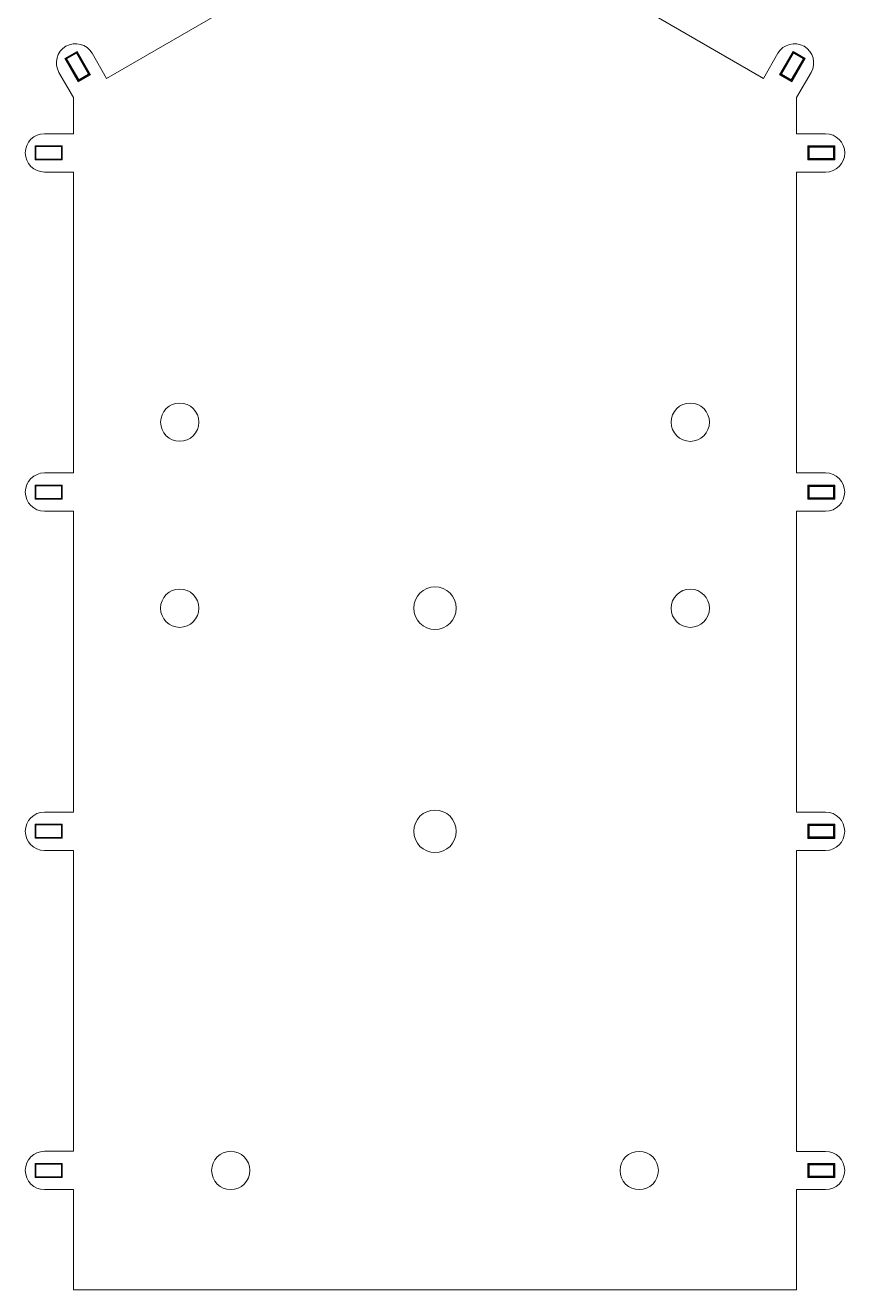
# Model space of a CAD drawing. Header units: inches. Extents: x 52 to 894, y 57 to 553.
# Drawn here: x 52.4 to 245, y 59.3 to 356.3 of the extents above; entities that cross this region are included whole.
import ezdxf

# ---------------------------------------------------------------- set-up
doc = ezdxf.new("R2010")
doc.units = ezdxf.units.IN
doc.header["$MEASUREMENT"] = 0
doc.layers.add('Layer 1', color=7, linetype='Continuous')

msp = doc.modelspace()

# ---------------------------------------------------------------- linework, layer by layer
at = {"layer": 'Layer 1', "lineweight": 0}
for p, q in [((61.69, 348.51), (64.56, 350.17)), ((64.85, 343.04), (61.69, 348.51)), ((64.51, 349.95), (61.91, 348.45)), ((61.91, 348.45), (64.91, 343.26)), ((62.12, 348.4), (64.45, 349.74)), ((64.97, 343.48), (62.12, 348.4)), ((64.45, 349.74), (67.29, 344.82)), ((67.5, 344.76), (64.51, 349.95)), ((64.56, 350.17), (67.72, 344.7)), ((229.7, 344.69), (232.85, 350.16)), ((232.91, 349.95), (229.91, 344.75)), ((230.13, 344.81), (232.97, 349.73)), ((235.29, 348.39), (232.45, 343.47)), ((232.51, 343.25), (235.51, 348.45)), ((235.73, 348.51), (232.57, 343.03)), ((232.85, 350.16), (235.73, 348.51)), ((235.51, 348.45), (232.91, 349.95)), ((232.97, 349.73), (235.29, 348.39)), ((67.72, 344.7), (64.85, 343.04)), ((67.29, 344.82), (64.97, 343.48)), ((66.21, 344.01), (67.5, 344.76)), ((232.57, 343.03), (229.7, 344.69)), ((229.91, 344.75), (231.21, 344)), ((232.45, 343.47), (230.13, 344.81)), ((64.91, 343.26), (66.21, 344.01)), ((231.21, 344), (232.51, 343.25)), ((54.75, 324.68), (54.75, 328)), ((54.75, 328), (61.07, 328)), ((60.91, 327.84), (54.91, 327.84)), ((54.91, 327.84), (54.91, 324.84)), ((60.91, 326.34), (60.91, 327.84)), ((61.07, 328), (61.07, 324.68)), ((236.35, 327.99), (242.67, 327.99)), ((236.35, 324.67), (236.35, 327.99)), ((242.51, 327.83), (236.51, 327.83)), ((236.51, 327.83), (236.51, 326.33)), ((236.67, 327.67), (242.35, 327.67)), ((236.67, 324.99), (236.67, 327.67)), ((242.35, 327.67), (242.35, 324.99)), ((242.51, 324.83), (242.51, 327.83)), ((242.67, 327.99), (242.67, 324.67)), ((61.07, 324.68), (54.75, 324.68)), ((54.91, 324.84), (60.91, 324.84)), ((60.91, 324.84), (60.91, 326.34)), ((242.67, 324.67), (236.35, 324.67)), ((236.51, 326.33), (236.51, 324.83)), ((236.51, 324.83), (242.51, 324.83)), ((242.35, 324.99), (236.67, 324.99)), ((54.75, 245.02), (54.75, 248.33)), ((54.75, 248.33), (61.06, 248.33)), ((60.9, 248.17), (54.9, 248.17)), ((54.9, 248.17), (54.9, 245.17)), ((60.9, 246.67), (60.9, 248.17)), ((60.9, 245.17), (60.9, 246.67)), ((61.06, 248.33), (61.06, 245.02)), ((236.34, 248.32), (242.66, 248.32)), ((236.34, 245.01), (236.34, 248.32)), ((242.5, 248.17), (236.5, 248.17)), ((236.5, 248.17), (236.5, 246.67)), ((236.5, 246.67), (236.5, 245.17)), ((236.66, 248.01), (242.34, 248.01)), ((236.66, 245.32), (236.66, 248.01)), ((242.34, 248.01), (242.34, 245.32)), ((242.5, 245.17), (242.5, 248.17)), ((242.66, 248.32), (242.66, 245.01)), ((61.06, 245.02), (54.75, 245.02)), ((54.9, 245.17), (60.9, 245.17)), ((242.66, 245.01), (236.34, 245.01)), ((236.5, 245.17), (242.5, 245.17)), ((242.34, 245.32), (236.66, 245.32)), ((54.74, 165.35), (54.74, 168.67)), ((54.74, 168.67), (61.06, 168.67)), ((60.9, 168.51), (54.9, 168.51)), ((54.9, 168.51), (54.9, 165.51)), ((60.9, 167.01), (60.9, 168.51)), ((60.9, 165.51), (60.9, 167.01)), ((61.06, 168.67), (61.06, 165.35)), ((236.34, 168.66), (242.66, 168.66)), ((236.34, 165.34), (236.34, 168.66)), ((242.5, 168.5), (236.5, 168.5)), ((236.5, 168.5), (236.5, 167)), ((236.5, 167), (236.5, 165.5)), ((236.66, 168.34), (242.34, 168.34)), ((236.66, 165.66), (236.66, 168.34)), ((242.34, 168.34), (242.34, 165.66)), ((242.5, 165.5), (242.5, 168.5)), ((242.66, 168.66), (242.66, 165.34)), ((61.06, 165.35), (54.74, 165.35)), ((54.9, 165.51), (60.9, 165.51)), ((242.66, 165.34), (236.34, 165.34)), ((236.5, 165.5), (242.5, 165.5)), ((242.34, 165.66), (236.66, 165.66)), ((54.74, 85.68), (54.74, 89)), ((54.74, 89), (61.06, 89)), ((60.9, 88.84), (54.9, 88.84)), ((54.9, 88.84), (54.9, 85.84)), ((60.9, 87.34), (60.9, 88.84)), ((60.9, 85.84), (60.9, 87.34)), ((61.06, 89), (61.06, 85.68)), ((236.34, 85.67), (236.34, 88.99)), ((236.34, 88.99), (242.66, 88.99)), ((242.5, 88.83), (236.5, 88.83)), ((236.5, 88.83), (236.5, 87.33)), ((236.5, 87.33), (236.5, 85.83)), ((236.66, 85.99), (236.66, 88.67)), ((236.66, 88.67), (242.34, 88.67)), ((242.34, 88.67), (242.34, 85.99)), ((242.5, 85.83), (242.5, 88.83)), ((242.66, 88.99), (242.66, 85.67)), ((61.06, 85.68), (54.74, 85.68)), ((54.9, 85.84), (60.9, 85.84)), ((242.66, 85.67), (236.34, 85.67)), ((236.5, 85.83), (242.5, 85.83)), ((242.34, 85.99), (236.66, 85.99))]:
    msp.add_line(p, q, dxfattribs=at)
for points in [[(148.71, 388.41), (148.71, 388.41), (71.5, 343.83), (71.5, 343.83)], [(225.91, 343.83), (225.91, 343.83), (148.71, 388.41), (148.71, 388.41)], [(61.96, 351.37), (59.8, 350.13), (59.07, 347.38), (60.31, 345.22)], [(68.1, 349.72), (66.86, 351.88), (64.11, 352.61), (61.96, 351.37)], [(235.46, 351.36), (233.31, 352.61), (230.56, 351.87), (229.31, 349.72)], [(237.11, 345.21), (238.35, 347.37), (237.61, 350.12), (235.46, 351.36)], [(71.5, 343.83), (71.5, 343.83), (68.1, 349.72), (68.1, 349.72)], [(229.31, 349.72), (229.31, 349.72), (225.91, 343.83), (225.91, 343.83)], [(60.31, 345.22), (60.31, 345.22), (63.71, 339.33), (63.71, 339.33)], [(233.71, 339.33), (233.71, 339.33), (237.11, 345.21), (237.11, 345.21)], [(63.71, 339.33), (63.71, 339.33), (63.71, 330.84), (63.71, 330.84)], [(233.71, 330.83), (233.71, 330.83), (233.71, 339.33), (233.71, 339.33)], [(63.71, 330.84), (63.71, 330.84), (56.91, 330.84), (56.91, 330.84)], [(240.51, 330.83), (240.51, 330.83), (233.71, 330.83), (233.71, 330.83)], [(56.91, 321.84), (56.91, 321.84), (63.71, 321.84), (63.71, 321.84)], [(63.71, 321.84), (63.71, 321.84), (63.71, 251.17), (63.71, 251.17)], [(233.7, 251.17), (233.7, 251.17), (233.71, 321.83), (233.71, 321.83)], [(233.71, 321.83), (233.71, 321.83), (240.51, 321.83), (240.51, 321.83)], [(84.21, 263.09), (84.21, 265.58), (86.22, 267.59), (88.71, 267.59)], [(88.71, 258.59), (86.22, 258.59), (84.21, 260.6), (84.21, 263.09)], [(63.71, 251.17), (63.71, 251.17), (56.91, 251.17), (56.91, 251.17)], [(240.5, 251.17), (240.5, 251.17), (233.7, 251.17), (233.7, 251.17)], [(56.9, 242.17), (56.9, 242.17), (63.71, 242.17), (63.71, 242.17)], [(63.71, 242.17), (63.71, 242.17), (63.7, 171.51), (63.7, 171.51)], [(233.7, 171.5), (233.7, 171.5), (233.7, 242.17), (233.7, 242.17)], [(233.7, 242.17), (233.7, 242.17), (240.5, 242.17), (240.5, 242.17)], [(143.7, 219.4), (143.7, 222.16), (145.94, 224.4), (148.7, 224.4)], [(148.7, 224.4), (151.47, 224.4), (153.7, 222.16), (153.7, 219.4)], [(148.7, 214.4), (145.94, 214.4), (143.7, 216.63), (143.7, 219.4)], [(153.7, 219.4), (153.7, 216.63), (151.47, 214.4), (148.7, 214.4)], [(56.9, 171.51), (54.42, 171.51), (52.4, 169.49), (52.4, 167.01)], [(63.7, 171.51), (63.7, 171.51), (56.9, 171.51), (56.9, 171.51)], [(143.7, 167), (143.7, 169.76), (145.94, 172), (148.7, 172)], [(240.5, 171.5), (240.5, 171.5), (233.7, 171.5), (233.7, 171.5)], [(245, 167), (245, 169.48), (242.99, 171.5), (240.5, 171.5)], [(52.4, 167.01), (52.4, 164.52), (54.42, 162.51), (56.9, 162.51)], [(240.5, 162.5), (242.99, 162.5), (245, 164.51), (245, 167)], [(56.9, 162.51), (56.9, 162.51), (63.7, 162.51), (63.7, 162.51)], [(63.7, 162.51), (63.7, 162.51), (63.7, 91.84), (63.7, 91.84)], [(233.7, 91.83), (233.7, 91.83), (233.7, 162.5), (233.7, 162.5)], [(233.7, 162.5), (233.7, 162.5), (240.5, 162.5), (240.5, 162.5)], [(56.9, 91.84), (54.41, 91.84), (52.4, 89.83), (52.4, 87.34)], [(63.7, 91.84), (63.7, 91.84), (56.9, 91.84), (56.9, 91.84)], [(240.5, 91.83), (240.5, 91.83), (233.7, 91.83), (233.7, 91.83)], [(245, 87.33), (245, 89.82), (242.98, 91.83), (240.5, 91.83)], [(52.4, 87.34), (52.4, 84.86), (54.41, 82.84), (56.9, 82.84)], [(240.5, 82.83), (242.98, 82.83), (245, 84.85), (245, 87.33)], [(56.9, 82.84), (56.9, 82.84), (63.7, 82.84), (63.7, 82.84)], [(63.7, 82.84), (63.7, 82.84), (63.7, 59.34), (63.7, 59.34)], [(233.7, 59.33), (233.7, 59.33), (233.7, 82.83), (233.7, 82.83)], [(233.7, 82.83), (233.7, 82.83), (240.5, 82.83), (240.5, 82.83)], [(63.7, 59.34), (63.7, 59.34), (233.7, 59.33), (233.7, 59.33)]]:
    msp.add_open_spline(points, degree=3, dxfattribs=at)
for points, knots in [([(56.91, 330.84), (54.42, 330.84), (52.41, 328.83), (52.41, 326.34), (52.41, 323.86), (54.42, 321.84), (56.91, 321.84)], [29, 29, 29, 29, 30, 30, 30, 31, 31, 31, 31]), ([(240.51, 321.83), (242.99, 321.83), (245.01, 323.85), (245.01, 326.33), (245.01, 328.82), (242.99, 330.83), (240.51, 330.83)], [13, 13, 13, 13, 14, 14, 14, 15, 15, 15, 15]), ([(88.71, 267.59), (91.19, 267.59), (93.21, 265.58), (93.21, 263.09), (93.21, 260.6), (91.19, 258.59), (88.71, 258.59)], [2, 2, 2, 2, 3, 3, 3, 4, 4, 4, 4]), ([(208.71, 258.58), (206.22, 258.58), (204.21, 260.6), (204.21, 263.08), (204.21, 265.57), (206.22, 267.59), (208.71, 267.59), (211.19, 267.59), (213.21, 265.57), (213.21, 263.08), (213.21, 260.6), (211.19, 258.58), (208.71, 258.58)], [0, 0, 0, 0, 1, 1, 1, 2, 2, 2, 3, 3, 3, 4, 4, 4, 4]), ([(56.91, 251.17), (54.42, 251.17), (52.41, 249.16), (52.41, 246.67), (52.41, 244.19), (54.42, 242.17), (56.9, 242.17)], [34, 34, 34, 34, 35, 35, 35, 36, 36, 36, 36]), ([(240.5, 242.17), (242.99, 242.17), (245, 244.18), (245, 246.67), (245, 249.15), (242.99, 251.17), (240.5, 251.17)], [8, 8, 8, 8, 9, 9, 9, 10, 10, 10, 10]), ([(88.7, 214.9), (86.22, 214.9), (84.2, 216.91), (84.2, 219.4), (84.2, 221.89), (86.22, 223.9), (88.7, 223.9)], [0, 0, 0, 0, 1, 1, 1, 2, 2, 2, 2]), ([(88.7, 223.9), (91.19, 223.9), (93.2, 221.88), (93.2, 219.4), (93.2, 216.91), (91.19, 214.9), (88.7, 214.9)], [2, 2, 2, 2, 3, 3, 3, 4, 4, 4, 4]), ([(208.7, 214.89), (206.22, 214.89), (204.2, 216.91), (204.2, 219.39), (204.2, 221.88), (206.22, 223.89), (208.7, 223.89), (211.19, 223.89), (213.2, 221.88), (213.2, 219.39), (213.2, 216.91), (211.19, 214.89), (208.7, 214.89)], [0, 0, 0, 0, 1, 1, 1, 2, 2, 2, 3, 3, 3, 4, 4, 4, 4]), ([(148.7, 172), (151.46, 172), (153.7, 169.76), (153.7, 167), (153.7, 164.24), (151.46, 162), (148.7, 162), (145.94, 162), (143.7, 164.24), (143.7, 167)], [1, 1, 1, 1, 2, 2, 2, 3, 3, 3, 4, 4, 4, 4]), ([(100.7, 82.84), (98.21, 82.84), (96.2, 84.85), (96.2, 87.34), (96.2, 89.82), (98.21, 91.84), (100.7, 91.84), (103.18, 91.84), (105.2, 89.82), (105.2, 87.34), (105.2, 84.85), (103.18, 82.84), (100.7, 82.84)], [0, 0, 0, 0, 1, 1, 1, 2, 2, 2, 3, 3, 3, 4, 4, 4, 4]), ([(196.7, 82.83), (194.21, 82.83), (192.2, 84.85), (192.2, 87.33), (192.2, 89.82), (194.21, 91.83), (196.7, 91.83)], [0, 0, 0, 0, 1, 1, 1, 2, 2, 2, 2]), ([(196.7, 91.83), (199.18, 91.83), (201.2, 89.82), (201.2, 87.33), (201.2, 84.85), (199.18, 82.83), (196.7, 82.83)], [2, 2, 2, 2, 3, 3, 3, 4, 4, 4, 4])]:
    msp.add_open_spline(points, degree=3, knots=knots, dxfattribs=at)

doc.saveas('drawing.dxf')
